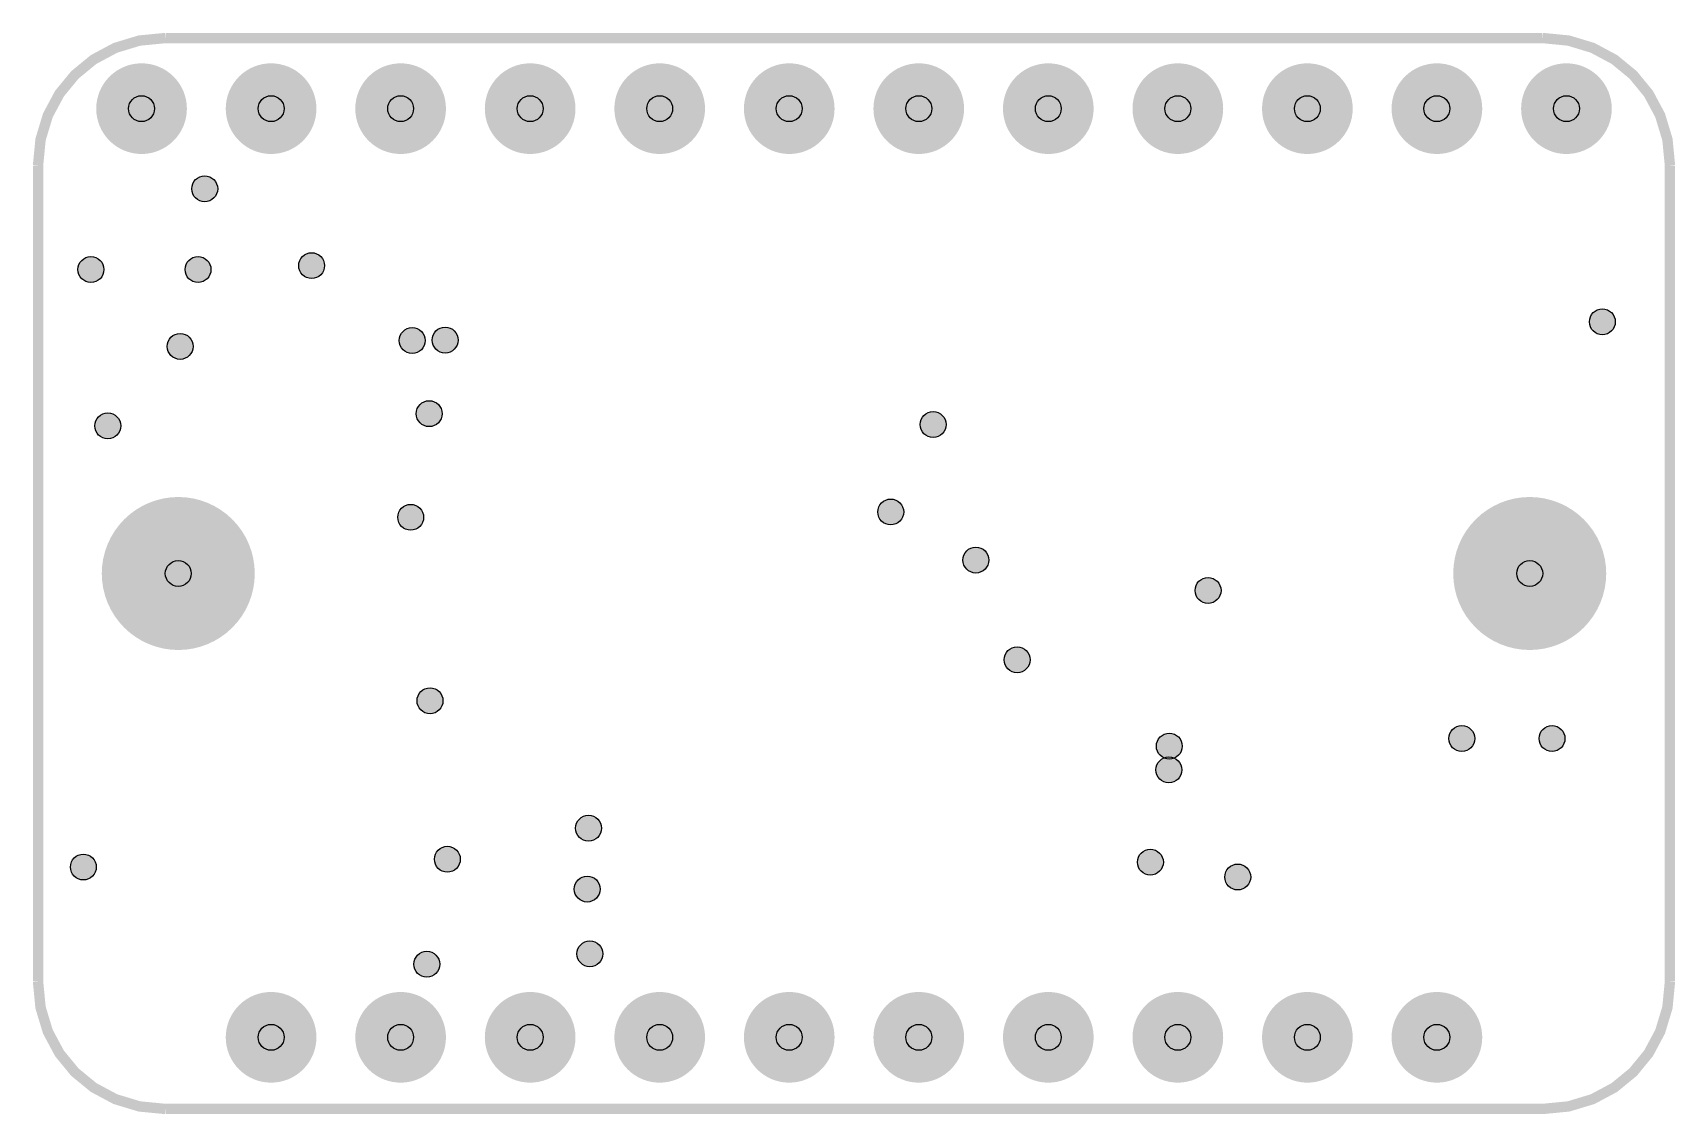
# Model space of a CAD drawing. Header units: centimetres. Extents: x -0.01 to 3.21, y -2.11 to 0.01.
import ezdxf

# ---------------------------------------------------------------- set-up
doc = ezdxf.new("R2010")
doc.units = ezdxf.units.CM
doc.layers.get('0').update_dxf_attribs({"linetype": 'CONTINUOUS'})
for name, color, linetype in [('1', 1, 'CONTINUOUS'), ('2', 2, 'CONTINUOUS'), ('3', 3, 'CONTINUOUS')]:
    doc.layers.add(name, color=color, linetype=linetype)

# ---------------------------------------------------------------- blocks, each defined once
blk = doc.blocks.new('EPAD')
at = {"const_width": 0.5}
blk.add_lwpolyline([(-0.25, 0, 1), (0.25, 0, 1)], format="xyb", close=True, dxfattribs=at)

msp = doc.modelspace()

# ---------------------------------------------------------------- linework, layer by layer
for centre in [(0.203, -0.1385), (0.457, -0.1385), (0.711, -0.1385), (0.965, -0.1385), (1.219, -0.1385), (1.473, -0.1385), (1.727, -0.1385), (1.981, -0.1385), (2.235, -0.1385), (2.489, -0.1385), (2.743, -0.1385), (2.997, -0.1385), (0.326859, -0.295566), (0.103739, -0.453932), (0.313759, -0.453932), (0.536479, -0.446312), (3.067419, -0.556418), (0.278599, -0.604678), (0.733748, -0.593232), (0.798204, -0.592263), (0.136759, -0.760504), (0.76708, -0.7366), (1.755159, -0.757964), (0.730749, -0.9398), (1.671993, -0.929346), (1.83896, -1.02362), (0.275, -1.05), (2.925, -1.05), (2.294246, -1.083262), (1.919929, -1.2192), (0.7686, -1.299499), (2.791759, -1.373648), (2.968759, -1.373648), (2.218245, -1.388477), (2.21742, -1.4351), (1.0795, -1.5494), (0.0889, -1.6256), (0.80264, -1.61036), (2.181165, -1.616048), (2.352409, -1.645141), (1.07696, -1.66878), (1.08204, -1.79578), (0.762349, -1.816207), (0.457, -1.9595), (0.711, -1.9595), (0.965, -1.9595), (1.219, -1.9595), (1.473, -1.9595), (1.727, -1.9595), (1.981, -1.9595), (2.235, -1.9595), (2.489, -1.9595), (2.743, -1.9595)]:
    msp.add_circle(centre, 0.0254)
at = {"layer": '3', "const_width": 0.02032}
for points in [[(0.25, 0), (0.198883, -0.004974), (0.151611, -0.019287), (0.1091, -0.042023), (0.072266, -0.072266), (0.042023, -0.1091), (0.019287, -0.151611), (0.004974, -0.198883), (0, -0.25)], [(0.25, 0), (2.95, 0)], [(2.95, 0), (3.001117, -0.004974), (3.048389, -0.019287), (3.0909, -0.042023), (3.127734, -0.072266), (3.157977, -0.1091), (3.180713, -0.151611), (3.195026, -0.198883), (3.2, -0.25)], [(0, -1.85), (0, -0.25)], [(3.2, -0.25), (3.2, -1.85)], [(0, -1.85), (0.004974, -1.901117), (0.019287, -1.948389), (0.042023, -1.9909), (0.072266, -2.027734), (0.1091, -2.057977), (0.151611, -2.080713), (0.198883, -2.095026), (0.25, -2.1)], [(3.2, -1.85), (3.195026, -1.901117), (3.180713, -1.948389), (3.157977, -1.9909), (3.127734, -2.027734), (3.0909, -2.057977), (3.048389, -2.080713), (3.001117, -2.095026), (2.95, -2.1), (0.25, -2.1)]]:
    msp.add_lwpolyline(points, dxfattribs=at)

# ---------------------------------------------------------------- block references
at = {"layer": '1', "xscale": 0.05, "yscale": 0.05}
for p in [(0.326859, -0.295566), (0.103739, -0.453932), (0.313759, -0.453932), (0.536479, -0.446312), (3.067419, -0.556418), (0.733748, -0.593232), (0.798204, -0.592263), (0.278599, -0.604678), (0.136759, -0.760504), (0.76708, -0.7366), (1.755159, -0.757964), (0.730749, -0.9398), (1.671993, -0.929346), (1.83896, -1.02362), (2.294246, -1.083262), (1.919929, -1.2192), (0.7686, -1.299499), (2.791759, -1.373648), (2.968759, -1.373648), (2.218245, -1.388477), (2.21742, -1.4351), (1.0795, -1.5494), (0.0889, -1.6256), (0.80264, -1.61036), (2.181165, -1.616048), (2.352409, -1.645141), (1.07696, -1.66878), (1.08204, -1.79578), (0.762349, -1.816207)]:
    msp.add_blockref('EPAD', p, dxfattribs=at)
at = {"layer": '2'}
for p, xscale, yscale in [((0.203, -0.1385), 0.1778, 0.1778), ((0.457, -0.1385), 0.1778, 0.1778), ((0.711, -0.1385), 0.1778, 0.1778), ((0.965, -0.1385), 0.1778, 0.1778), ((1.219, -0.1385), 0.1778, 0.1778), ((1.473, -0.1385), 0.1778, 0.1778), ((1.727, -0.1385), 0.1778, 0.1778), ((1.981, -0.1385), 0.1778, 0.1778), ((2.235, -0.1385), 0.1778, 0.1778), ((2.489, -0.1385), 0.1778, 0.1778), ((2.743, -0.1385), 0.1778, 0.1778), ((2.997, -0.1385), 0.1778, 0.1778), ((0.275, -1.05), 0.3, 0.3), ((2.925, -1.05), 0.3, 0.3), ((0.457, -1.9595), 0.1778, 0.1778), ((0.711, -1.9595), 0.1778, 0.1778), ((0.965, -1.9595), 0.1778, 0.1778), ((1.219, -1.9595), 0.1778, 0.1778), ((1.473, -1.9595), 0.1778, 0.1778), ((1.727, -1.9595), 0.1778, 0.1778), ((1.981, -1.9595), 0.1778, 0.1778), ((2.235, -1.9595), 0.1778, 0.1778), ((2.489, -1.9595), 0.1778, 0.1778), ((2.743, -1.9595), 0.1778, 0.1778)]:
    msp.add_blockref('EPAD', p, dxfattribs=dict(at, xscale=xscale, yscale=yscale))

doc.saveas('drawing.dxf')
